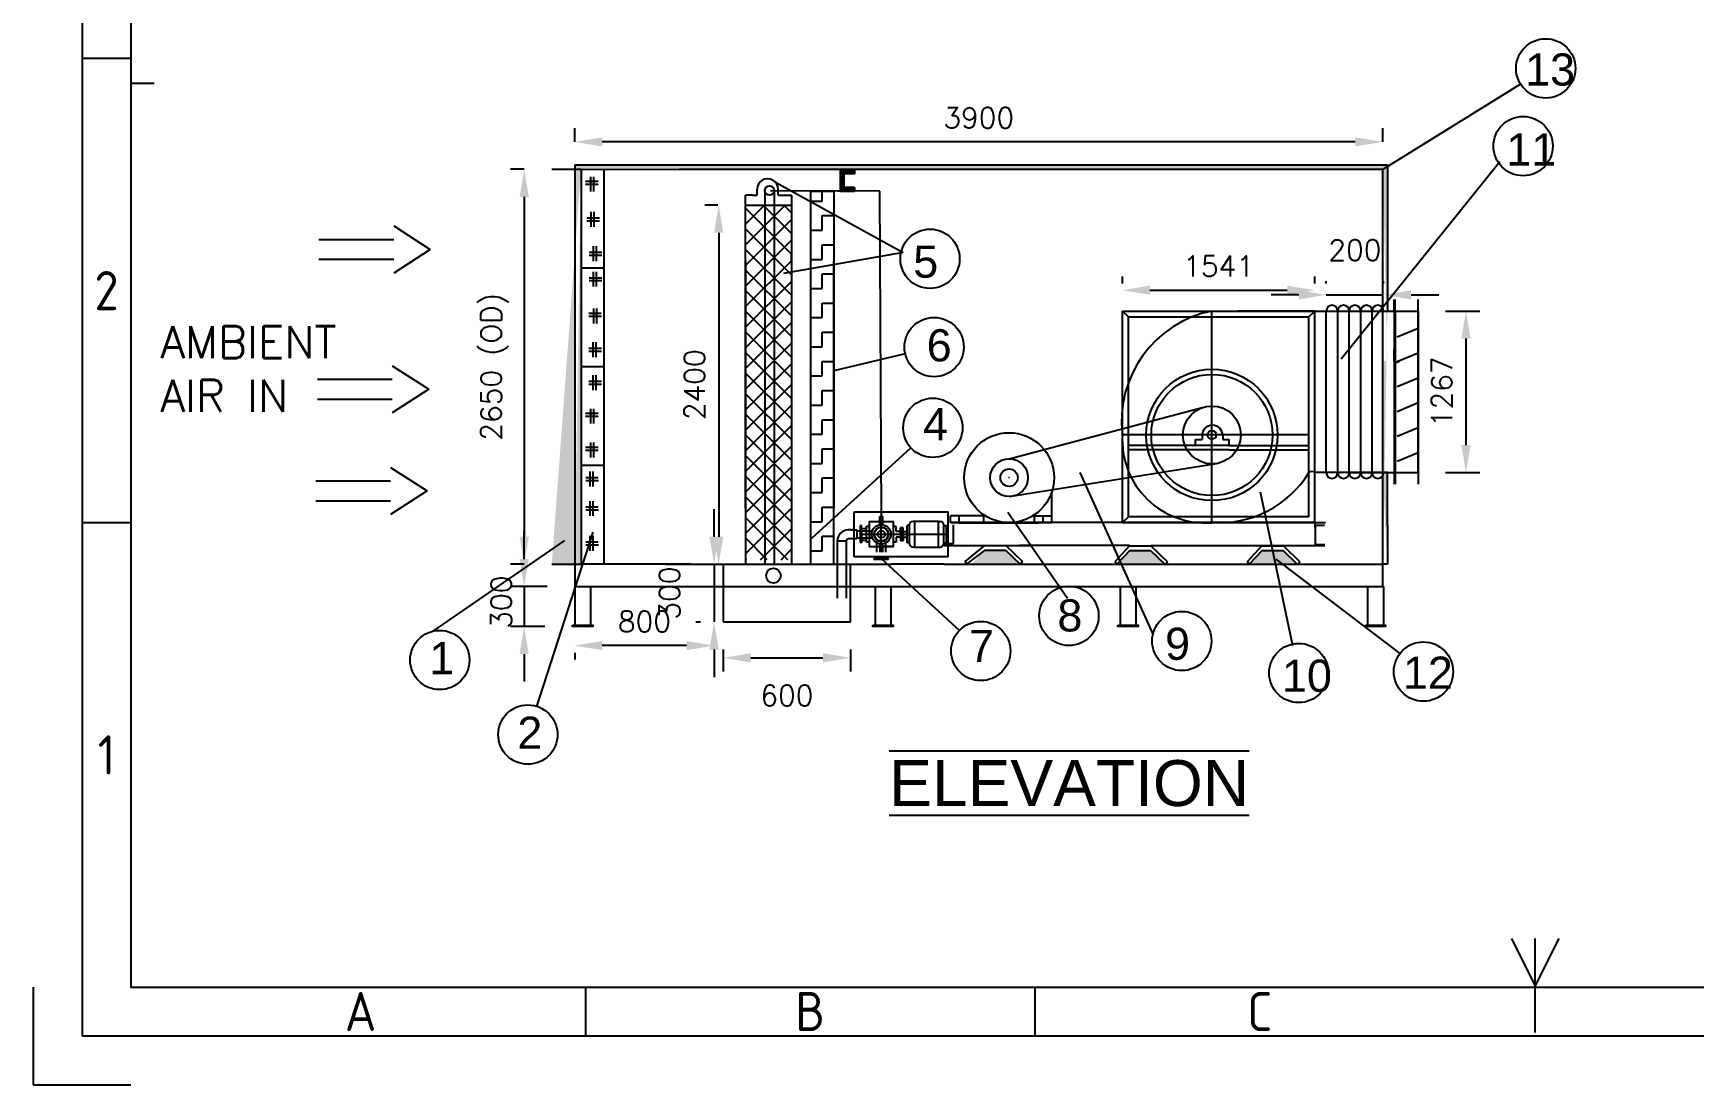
# Model space of a CAD drawing. Extents: x 10395 to 16718, y -400 to 4071.
# Drawn here: x 10395 to 14013, y -400 to 1890 of the extents above; entities that cross this region are included whole.
import ezdxf
from ezdxf.enums import TextEntityAlignment as Align

# ---------------------------------------------------------------- set-up
doc = ezdxf.new("R2010")
doc.units = 0
doc.header["$LTSCALE"] = 5
doc.header["$PDMODE"] = 3
doc.layers.get('0').update_dxf_attribs({"linetype": 'CONTINUOUS'})
doc.layers.get('DEFPOINTS').update_dxf_attribs({"linetype": 'CONTINUOUS'})
doc.styles.add('ISOCP', font='isocp.shx')
doc.styles.get("Standard").update_dxf_attribs({"font": 'romans.shx', "height": 45})
doc.dimstyles.get("Standard").update_dxf_attribs({"dimscale": 30, "dimtxt": 2, "dimasz": 1, "dimexe": 0.5, "dimexo": 0.5, "dimgap": 0.2, "dimtad": 1, "dimdec": 0, "dimdsep": 46, "dimtxsty": 'Standard', "dimcen": 2.5, "dimadec": 0, "dimazin": 0, "dimtfac": 1, "dimtdec": 0, "dimtmove": 2, "dimatfit": 3, "dimfxl": 1, "dimtolj": 1, "dimtzin": 0, "dimarcsym": 0})
pattern_1 = [(0, (-18330.8143, 0), (1.5875, 3.175), [0, -3.175])]

# ---------------------------------------------------------------- blocks, each defined once
blk = doc.blocks.new('*D27')
at = {"color": 0, "lineweight": -2, "transparency": 16777216}
for p, q in [((11886.7, 1515.7), (11858.2, 1515.7)), ((11888.2, 1455.7), (11888.2, 793.6)), ((11847.1, 733.6), (11858.2, 733.6))]:
    blk.add_line(p, q, dxfattribs=at)
at = {"color": 0, "transparency": 16777216}
for points in [[(11878.2, 1455.7), (11898.2, 1455.7), (11888.2, 1515.7)], [(11878.2, 793.6), (11898.2, 793.6), (11888.2, 733.6)]]:
    blk.add_solid(points, dxfattribs=at)
at = {"layer": 'DEFPOINTS', "color": 0, "transparency": 16777216}
for p in [(11946.7, 1515.7), (11888.2, 733.6), (11907.1, 733.6)]:
    blk.add_point(p, dxfattribs=at)
at = {"color": 0, "transparency": 16777216, "insert": (11835.7, 1124.6), "char_height": 45, "attachment_point": 5, "rotation": 90}
blk.add_mtext('\\A1;2400', dxfattribs=at)
blk = doc.blocks.new('*D28')
at = {"color": 0, "lineweight": -2, "transparency": 16777216}
for p, q in [((13471.8, 1285.2), (13546.2, 1285.2)), ((13516.2, 1225.2), (13516.2, 993.2)), ((13471.8, 933.2), (13546.2, 933.2))]:
    blk.add_line(p, q, dxfattribs=at)
at = {"color": 0, "transparency": 16777216}
for points in [[(13506.2, 1225.2), (13526.2, 1225.2), (13516.2, 1285.2)], [(13506.2, 993.2), (13526.2, 993.2), (13516.2, 933.2)]]:
    blk.add_solid(points, dxfattribs=at)
at = {"layer": 'DEFPOINTS', "color": 0, "transparency": 16777216}
for p in [(13411.8, 1285.2), (13411.8, 933.2), (13516.2, 933.2)]:
    blk.add_point(p, dxfattribs=at)
at = {"color": 0, "transparency": 16777216, "insert": (13463.7, 1109.2), "char_height": 45, "attachment_point": 5, "rotation": 90}
blk.add_mtext('\\A1;1267', dxfattribs=at)
blk = doc.blocks.new('*D29')
at = {"color": 0, "lineweight": -2, "transparency": 16777216}
for p, q in [((11464.6, 1593.9), (11434.6, 1593.9)), ((11464.6, 1533.9), (11464.6, 793.6)), ((11464.6, 733.6), (11434.6, 733.6))]:
    blk.add_line(p, q, dxfattribs=at)
at = {"color": 0, "transparency": 16777216}
for points in [[(11454.6, 1533.9), (11474.6, 1533.9), (11464.6, 1593.9)], [(11454.6, 793.6), (11474.6, 793.6), (11464.6, 733.6)]]:
    blk.add_solid(points, dxfattribs=at)
at = {"layer": 'DEFPOINTS', "color": 0, "transparency": 16777216}
for p in [(11524.6, 1593.9), (11464.6, 733.6), (11524.6, 733.6)]:
    blk.add_point(p, dxfattribs=at)
at = {"color": 0, "transparency": 16777216, "insert": (11400.3, 1163.7), "char_height": 45, "attachment_point": 5, "rotation": 90}
blk.add_mtext('\\A1;2650 (OD)', dxfattribs=at)
blk = doc.blocks.new('*D30')
at = {"color": 0, "lineweight": -2, "transparency": 16777216}
for p, q in [((11574.6, 1653.9), (11574.6, 1683.6)), ((13334.9, 1653.6), (13334.9, 1683.6)), ((13274.9, 1653.6), (11634.6, 1653.6))]:
    blk.add_line(p, q, dxfattribs=at)
at = {"color": 0, "transparency": 16777216}
for points in [[(11634.6, 1663.6), (11634.6, 1643.6), (11574.6, 1653.6)], [(13274.9, 1663.6), (13274.9, 1643.6), (13334.9, 1653.6)]]:
    blk.add_solid(points, dxfattribs=at)
at = {"layer": 'DEFPOINTS', "color": 0, "transparency": 16777216}
for p in [(11574.6, 1653.6), (11574.6, 1593.9), (13334.9, 1593.6)]:
    blk.add_point(p, dxfattribs=at)
at = {"color": 0, "transparency": 16777216, "insert": (12454.8, 1706.1), "char_height": 45, "attachment_point": 5}
blk.add_mtext('\\A1;3900', dxfattribs=at)
blk = doc.blocks.new('*D31')
at = {"color": 0, "lineweight": -2, "transparency": 16777216}
for p, q in [((11898.2, 547.8), (11898.2, 499.8)), ((12175.4, 547.8), (12175.4, 499.8)), ((11958.2, 529.8), (12115.4, 529.8))]:
    blk.add_line(p, q, dxfattribs=at)
at = {"color": 0, "transparency": 16777216}
for points in [[(11958.2, 539.8), (11958.2, 519.8), (11898.2, 529.8)], [(12115.4, 539.8), (12115.4, 519.8), (12175.4, 529.8)]]:
    blk.add_solid(points, dxfattribs=at)
at = {"layer": 'DEFPOINTS', "color": 0, "transparency": 16777216}
for p in [(11898.2, 607.8), (12175.4, 607.8), (12175.4, 529.8)]:
    blk.add_point(p, dxfattribs=at)
at = {"color": 0, "transparency": 16777216, "insert": (12036.8, 447.6), "char_height": 45, "attachment_point": 5}
blk.add_mtext('\\A1;600', dxfattribs=at)
blk = doc.blocks.new('*D32')
at = {"color": 0, "lineweight": -2, "transparency": 16777216}
for p, q in [((11464.4, 745), (11464.4, 805)), ((11514.6, 685), (11434.4, 685)), ((11464.4, 685), (11464.4, 598)), ((11509.6, 598), (11434.4, 598)), ((11464.4, 538), (11464.4, 478))]:
    blk.add_line(p, q, dxfattribs=at)
at = {"color": 0, "transparency": 16777216}
for points in [[(11454.4, 745), (11474.4, 745), (11464.4, 685)], [(11454.4, 538), (11474.4, 538), (11464.4, 598)]]:
    blk.add_solid(points, dxfattribs=at)
at = {"layer": 'DEFPOINTS', "color": 0, "transparency": 16777216}
for p in [(11574.6, 685), (11464.4, 598), (11569.6, 598)]:
    blk.add_point(p, dxfattribs=at)
at = {"color": 0, "transparency": 16777216, "insert": (11414.6, 651), "char_height": 45, "attachment_point": 5, "rotation": 90}
blk.add_mtext('\\A1;300', dxfattribs=at)
blk = doc.blocks.new('*D34')
at = {"color": 0, "lineweight": -2, "transparency": 16777216}
for p, q in [((13211.8, 1345.2), (13211.8, 1350.5)), ((13336.8, 1345.2), (13336.8, 1350.5)), ((13151.8, 1320.5), (13091.8, 1320.5)), ((13211.8, 1320.5), (13336.8, 1320.5)), ((13396.8, 1320.5), (13456.8, 1320.5))]:
    blk.add_line(p, q, dxfattribs=at)
at = {"color": 0, "transparency": 16777216}
for points in [[(13151.8, 1330.5), (13151.8, 1310.5), (13211.8, 1320.5)], [(13396.8, 1330.5), (13396.8, 1310.5), (13336.8, 1320.5)]]:
    blk.add_solid(points, dxfattribs=at)
at = {"layer": 'DEFPOINTS', "color": 0, "transparency": 16777216}
for p in [(13336.8, 1320.5), (13211.8, 1285.2), (13336.8, 1285.2)]:
    blk.add_point(p, dxfattribs=at)
at = {"color": 0, "transparency": 16777216, "insert": (13274.3, 1418), "char_height": 45, "attachment_point": 5}
blk.add_mtext('\\A1;200', dxfattribs=at)
blk = doc.blocks.new('*D35')
at = {"color": 0, "lineweight": -2, "transparency": 16777216}
for p, q in [((12767.8, 1345.2), (12767.8, 1360.5)), ((13186.8, 1345.2), (13186.8, 1360.5)), ((12827.8, 1330.5), (13126.8, 1330.5))]:
    blk.add_line(p, q, dxfattribs=at)
at = {"color": 0, "transparency": 16777216}
for points in [[(12827.8, 1340.5), (12827.8, 1320.5), (12767.8, 1330.5)], [(13126.8, 1340.5), (13126.8, 1320.5), (13186.8, 1330.5)]]:
    blk.add_solid(points, dxfattribs=at)
at = {"layer": 'DEFPOINTS', "color": 0, "transparency": 16777216}
for p in [(13186.8, 1330.5), (12767.8, 1285.2), (13186.8, 1285.2)]:
    blk.add_point(p, dxfattribs=at)
at = {"color": 0, "transparency": 16777216, "insert": (12977.3, 1383), "char_height": 45, "attachment_point": 5}
blk.add_mtext('\\A1;1541', dxfattribs=at)
blk = doc.blocks.new('*D36')
at = {"color": 0, "lineweight": -2, "transparency": 16777216}
for p, q in [((11878.3, 793.6), (11878.3, 853.6)), ((11838.2, 733.6), (11848.3, 733.6)), ((11878.3, 733.6), (11878.3, 607.8)), ((11838.2, 607.8), (11848.3, 607.8)), ((11878.3, 547.8), (11878.3, 487.8))]:
    blk.add_line(p, q, dxfattribs=at)
at = {"color": 0, "transparency": 16777216}
for points in [[(11868.3, 793.6), (11888.3, 793.6), (11878.3, 733.6)], [(11868.3, 547.8), (11888.3, 547.8), (11878.3, 607.8)]]:
    blk.add_solid(points, dxfattribs=at)
at = {"layer": 'DEFPOINTS', "color": 0, "transparency": 16777216}
for p in [(11898.2, 733.6), (11878.3, 607.8), (11898.2, 607.8)]:
    blk.add_point(p, dxfattribs=at)
at = {"color": 0, "transparency": 16777216, "insert": (11780.8, 670.7), "char_height": 45, "attachment_point": 5, "rotation": 90}
blk.add_mtext('\\A1;300', dxfattribs=at)
blk = doc.blocks.new('*D37')
at = {"color": 0, "lineweight": -2, "transparency": 16777216}
for p, q in [((11818.3, 556.4), (11634.6, 556.4)), ((11878.3, 547.8), (11878.3, 526.4)), ((11574.6, 540.9), (11574.6, 526.4))]:
    blk.add_line(p, q, dxfattribs=at)
at = {"color": 0, "transparency": 16777216}
for points in [[(11634.6, 566.4), (11634.6, 546.4), (11574.6, 556.4)], [(11818.3, 566.4), (11818.3, 546.4), (11878.3, 556.4)]]:
    blk.add_solid(points, dxfattribs=at)
at = {"layer": 'DEFPOINTS', "color": 0, "transparency": 16777216}
for p in [(11574.6, 600.9), (11878.3, 607.8), (11574.6, 556.4)]:
    blk.add_point(p, dxfattribs=at)
at = {"color": 0, "transparency": 16777216, "insert": (11726.5, 608.9), "char_height": 45, "attachment_point": 5}
blk.add_mtext('\\A1;800', dxfattribs=at)

msp = doc.modelspace()

# ---------------------------------------------------------------- hatches: boundary and pattern name
h = msp.add_hatch()
h.set_pattern_fill('DOTS', color=0, scale=2, style=0)
h.set_pattern_definition(pattern_1)
edge = h.paths.add_edge_path()
edge.add_line((11574.6, 1593.9), (11574.6, 733.9))
edge.add_line((11588.3, 1593.9), (11588.3, 733.9))
edge.add_line((11574.6, 1593.9), (11588.3, 1593.9))
edge.add_line((11524.6, 733.6), (11588.3, 733.9))
h = msp.add_hatch()
h.set_pattern_fill('DOTS', color=0, scale=2, style=0)
h.set_pattern_definition(pattern_1)
edge = h.paths.add_edge_path()
edge.add_line((13344.9, 1603.9), (13344.9, 1285.2))
edge.add_line((13334.9, 685), (13334.9, 1593.6))
edge.add_line((13334.9, 1176.2), (13344.9, 1176.2))
edge.add_line((13334.9, 1593.6), (12314.5, 1593.6))
edge.add_line((11574.6, 1603.9), (13344.9, 1603.9))
edge.add_line((12114.9, 1593.6), (11801.8, 1593.6))
edge.add_line((12185.3, 1593.6), (12114.9, 1593.6))
edge.add_line((12314.5, 1593.6), (12185.3, 1593.6))
edge.add_line((11588.3, 1593.9), (11801.8, 1593.6))
edge.add_line((11574.6, 1593.9), (11588.3, 1593.9))
edge.add_line((11574.6, 1603.9), (11574.6, 1593.9))
h = msp.add_hatch()
h.set_pattern_fill('ANSI37', color=0, style=0)
h.set_pattern_definition([(45, (-12674.202, -88.257), (-2.24506403, 2.24506403), []), (135, (-12674.202, -88.257), (-2.24506403, -2.24506403), [])])
h.paths.add_polyline_path([(12152.9, 1546.6), (12184.4, 1546.6), (12184.4, 1554.3), (12161.5, 1554.3), (12161.5, 1584.1), (12184.4, 1584.1), (12184.4, 1592.8), (12152.9, 1592.8)])
h = msp.add_hatch()
h.set_pattern_fill('DOTS', color=0, scale=2, style=0)
h.set_pattern_definition(pattern_1)
edge = h.paths.add_edge_path()
edge.add_line((13344.9, 819), (13344.9, 733.6))
edge.add_line((13334.9, 733.6), (13334.9, 808.6))
edge.add_line((13334.9, 685), (13334.9, 1593.6))
edge.add_line((13344.9, 819), (13344.9, 933.2))
edge.add_line((13344.9, 933.2), (13334.9, 933.2))
edge.add_line((13344.9, 733.6), (13334.9, 733.6))
h = msp.add_hatch()
h.set_pattern_fill('ZIGZAG', color=0, scale=10, style=0)
h.set_pattern_definition([(0, (-18366.716, 32.478), (31.75, 31.75), [31.75, -31.75]), (90, (-18334.966, 32.478), (-31.75, 31.75), [31.75, -31.75])])
h.paths.add_polyline_path([(12139, 1546.6), (12089, 1546.6), (12089, 733.6), (12139, 733.6)])
h = msp.add_hatch()
h.set_pattern_fill('ANSI37', color=0, scale=10, style=0)
h.set_pattern_definition([(45, (-18366.716, 32.478), (-22.45064, 22.45064), []), (135, (-18366.716, 32.478), (-22.45064, -22.45064), [])])
h.paths.add_polyline_path([(12046.7, 1515.7), (11946.7, 1515.7), (11946.7, 743.5), (12046.7, 743.5)])
h = msp.add_hatch(color=0)
h.paths.add_polyline_path([(13117.6, 763.7), (13072.3, 763.7), (13044, 733.6), (13148.6, 733.6)])
h.paths.add_polyline_path([(12829.2, 763.7), (12783.9, 763.7), (12755.6, 733.6), (12860.2, 733.6)])
h.paths.add_polyline_path([(12513.2, 764.3), (12467.9, 764.3), (12439.6, 734.2), (12439.5, 733.6), (12544.8, 733.6)])

# ---------------------------------------------------------------- linework, layer by layer
at = {"color": 0}
for p, q in [((10607.8, 1835.3), (10501.4, 1835.3)), ((10609.9, 1781.9), (10658.4, 1781.9)), ((11524.6, 1593.9), (11574.6, 1593.9)), ((11574.6, 1603.9), (13344.9, 1603.9)), ((11574.6, 1603.9), (11574.6, 1593.9)), ((11574.6, 1593.9), (11588.3, 1593.9)), ((11574.6, 1593.9), (11574.6, 733.9)), ((11588.3, 1593.9), (11588.3, 733.9)), ((11588.3, 1593.9), (11801.8, 1593.6)), ((11638.3, 1593.9), (11638.3, 1393.9)), ((12114.9, 1593.6), (11801.8, 1593.6)), ((12185.3, 1593.6), (12114.9, 1593.6)), ((12152.9, 1592.8), (12152.9, 1546.6)), ((12184.6, 1592.5), (12153.1, 1592.5)), ((12184.6, 1583.8), (12184.6, 1592.5)), ((12314.5, 1593.6), (12185.3, 1593.6)), ((13334.9, 1593.6), (12314.5, 1593.6)), ((13244.2, 1180.7), (13589.9, 1610.9)), ((13334.9, 685), (13334.9, 1593.6)), ((13344.9, 1603.9), (13344.9, 1285.2)), ((11598.4, 1567.8), (11625.9, 1567.8)), ((11598.4, 1561.4), (11626, 1561.4)), ((11608.8, 1577.8), (11608.8, 1545.4)), ((11615.2, 1577.8), (11615.2, 1545.4)), ((12011.7, 1565.8), (12290.2, 1413)), ((12161.5, 1546.6), (12161.5, 1584.1)), ((12184.6, 1583.8), (12161.7, 1583.8)), ((11961.8, 1537.8), (11946.7, 1537.8)), ((11946.7, 1515.7), (11946.7, 1537.8)), ((11988.9, 1547.6), (11988.9, 733.6)), ((12239.2, 1546.6), (12001.2, 1546.7)), ((12008.9, 1547.6), (12008.9, 733.6)), ((12046.7, 1537.8), (12046.7, 1515.7)), ((12182.6, 1546.6), (12147.9, 1546.6)), ((12152.9, 1546.6), (12184.4, 1546.6)), ((12184.4, 1554.3), (12161.5, 1554.3)), ((12184.4, 1554.3), (12184.4, 1546.6)), ((12242.8, 838.7), (12239.2, 1546.6)), ((11600.8, 1488), (11628.3, 1488)), ((11610, 1501), (11610, 1468.6)), ((11616.4, 1501), (11616.4, 1468.6)), ((11946.7, 1393.9), (11946.7, 1508.6)), ((11180.3, 1470.6), (11259.9, 1419.4)), ((11600.8, 1481.6), (11628.4, 1481.6)), ((11017.4, 1441.2), (11180.3, 1441.2)), ((11259.9, 1419.4), (11180.3, 1367.7)), ((11606, 1413.3), (11633.4, 1413.3)), ((11615.1, 1426.3), (11615.1, 1394)), ((11621.5, 1426.3), (11621.5, 1394)), ((12030.4, 1367.5), (12287, 1412.6)), ((12046.7, 1393.9), (12046.7, 1411.8)), ((11180.3, 1397.1), (11017.4, 1397.1)), ((11638.3, 1378.7), (11588.3, 1378.7)), ((11606, 1406.9), (11633.5, 1406.9)), ((11638.3, 1393.9), (11638.3, 733.9)), ((11946.7, 1393.9), (11946.7, 733.6)), ((12089, 733.6), (12089, 1393.9)), ((12139, 1393.9), (12138.4, 733.6)), ((12139, 855.1), (12139, 1393.9)), ((11606, 1357.8), (11633.4, 1357.8)), ((11606, 1351.4), (11633.5, 1351.4)), ((11615.1, 1370.9), (11615.1, 1338.5)), ((11621.5, 1370.9), (11621.5, 1338.5)), ((13359.8, 1285.2), (13359.8, 1310.2)), ((13361.8, 1285.2), (13361.8, 1310.2)), ((13411.8, 1285.2), (13411.8, 1310.2)), ((13411.8, 1285.2), (13411.8, 1310.2)), ((11605.1, 1280.5), (11632.5, 1280.5)), ((11605.1, 1274.1), (11632.6, 1274.1)), ((11615.5, 1290.5), (11615.5, 1258.1)), ((11621.9, 1290.5), (11621.9, 1258.1)), ((12767.8, 824.2), (12767.8, 1285.2)), ((12767.8, 1285.2), (13186.8, 1285.2)), ((12767.8, 1285.2), (12780.8, 1272.2)), ((12780.8, 837.2), (12780.8, 1272.2)), ((12780.8, 1272.2), (13173.8, 1272.2)), ((12962.8, 824.2), (12962.8, 1285.2)), ((13186.8, 1285.2), (13019.4, 1285.2)), ((13173.8, 1272.2), (13186.8, 1285.2)), ((13173.8, 837.2), (13173.8, 1272.2)), ((13186.8, 824.2), (13186.8, 1285.2)), ((13186.8, 933.2), (13186.8, 1285.2)), ((13186.8, 1285.2), (13261.8, 1285.2)), ((13211.8, 933.2), (13211.8, 1285.2)), ((13236.8, 933.2), (13236.8, 1285.2)), ((13261.8, 933.2), (13261.8, 1285.2)), ((13261.8, 1285.2), (13361.8, 1285.2)), ((13286.8, 933.2), (13286.8, 1285.2)), ((13311.8, 933.2), (13311.8, 1285.2)), ((13344.9, 1285.2), (13411.8, 1285.2)), ((13359.8, 1285.2), (13359.8, 933.2)), ((13361.8, 1285.2), (13411.8, 1285.2)), ((13361.8, 1285.2), (13361.8, 933.2)), ((13411.8, 933.2), (13411.8, 1285.2)), ((13411.8, 1285.2), (13411.8, 933.2)), ((13366.3, 1229.1), (13411.8, 1248.1)), ((11605.2, 1204.1), (11632.7, 1204.1)), ((11605.2, 1197.7), (11632.8, 1197.7)), ((11614.4, 1217.2), (11614.4, 1184.8)), ((11620.8, 1217.2), (11620.8, 1184.8)), ((13359.8, 1176.2), (13359.8, 1201.2)), ((13359.8, 1176.2), (13359.8, 1201.2)), ((13361.8, 1176.2), (13361.8, 1201.2)), ((13361.8, 1176.2), (13361.8, 1201.2)), ((13366.3, 1175), (13411.8, 1193.9)), ((11177.1, 1166.1), (11256.6, 1114.9)), ((11638.3, 1163.7), (11588.3, 1163.7)), ((13361.8, 1172.4), (13370.8, 1176.2)), ((11014.1, 1136.7), (11177.1, 1136.7)), ((11605.2, 1132.3), (11632.7, 1132.3)), ((11605.2, 1125.9), (11632.7, 1125.9)), ((11614.4, 1145.3), (11614.4, 1113)), ((11620.8, 1145.3), (11620.8, 1113)), ((13366.2, 1120.8), (13411.8, 1139.8)), ((11177.1, 1092.6), (11014.1, 1092.6)), ((11256.6, 1114.9), (11177.1, 1063.2)), ((12767.8, 824.2), (12767.8, 1111.5)), ((12962.8, 824.2), (12962.8, 1111.5)), ((13366.2, 1066.6), (13411.8, 1085.6)), ((11598.4, 1062.4), (11625.9, 1062.4)), ((11598.4, 1056), (11626, 1056)), ((11608.8, 1072.4), (11608.8, 1040)), ((11615.2, 1072.4), (11615.2, 1040)), ((12520.9, 963.4), (12944.6, 1075.6)), ((13173.8, 1015.2), (12767.8, 1015.2)), ((13366.2, 1012.5), (13411.8, 1031.4)), ((11598.4, 988.7), (11625.9, 988.7)), ((11598.4, 982.3), (11626, 982.3)), ((11608.8, 998.7), (11608.8, 966.3)), ((11615.2, 998.7), (11615.2, 966.3)), ((12090.9, 790.5), (12307, 987.3)), ((13000.2, 992.5), (12780.8, 992.5)), ((13000.2, 982.5), (12780.8, 982.5)), ((13000.2, 992.5), (13173.8, 992.5)), ((13000.2, 982.5), (13173.8, 982.5)), ((13366.2, 958.3), (13411.8, 977.3)), ((11173.6, 944.6), (11253.2, 893.4)), ((11638.3, 948.7), (11588.3, 948.7)), ((12520.9, 881.1), (12972.7, 952.9)), ((11010.7, 915.2), (11173.6, 915.2)), ((11598.6, 922.3), (11626, 922.3)), ((11598.6, 915.9), (11626.1, 915.9)), ((11607.7, 935.3), (11607.7, 903)), ((11614.1, 935.3), (11614.1, 903)), ((13336.8, 933.2), (13186.8, 933.2)), ((13261.8, 933.2), (13361.8, 933.2)), ((13344.9, 933.2), (13334.9, 933.2)), ((13344.9, 933.2), (13411.8, 933.2)), ((13344.9, 933.2), (13411.8, 933.2)), ((13344.9, 819), (13344.9, 933.2)), ((13359.8, 933.2), (13359.8, 908.2)), ((13361.8, 933.2), (13411.8, 933.2)), ((13361.8, 933.2), (13361.8, 908.2)), ((13411.8, 933.2), (13411.8, 907.9)), ((11173.6, 871.1), (11010.7, 871.1)), ((11253.2, 893.4), (11173.6, 841.7)), ((11607.7, 871.3), (11607.7, 839)), ((11614.1, 871.3), (11614.1, 839)), ((12613.9, 824.2), (12613.9, 891.3)), ((13067.9, 891.4), (13138.2, 556.9)), ((11598.6, 858.3), (11626, 858.3)), ((11598.6, 851.9), (11626.1, 851.9)), ((12239.5, 819.7), (12239.5, 837.9)), ((12239.5, 819.7), (12239.5, 837.9)), ((12239.5, 825.9), (12239.5, 837.9)), ((12239.5, 837.9), (12245.5, 837.9)), ((12242.5, 759.9), (12242.5, 837.9)), ((12245.5, 819.7), (12245.5, 837.9)), ((12468.8, 839.2), (12393, 839.2)), ((12393, 824.2), (12393, 839.2)), ((12412, 824.2), (12412, 839.2)), ((12465.9, 824.2), (12465.9, 839.2)), ((12573, 839.2), (12613.9, 839.2)), ((12575.9, 824.2), (12575.9, 839.2)), ((12594.9, 824.2), (12594.9, 839.2)), ((12767.8, 824.2), (12780.8, 837.2)), ((13173.8, 837.2), (12780.8, 837.2)), ((10607.8, 824), (10501.4, 824)), ((11492.3, 424), (11614.5, 803.8)), ((12183.4, 808.6), (12171, 808.6)), ((12175.4, 808.6), (12189.3, 808.6)), ((12189.3, 808.6), (12189.3, 788.9)), ((12189.3, 806.4), (12222.9, 806.4)), ((12197, 798.9), (12197, 817.9)), ((12199, 817.9), (12197, 817.9)), ((12197, 781.4), (12197, 816.4)), ((12197, 798.9), (12197, 779.9)), ((12198, 798.9), (12198, 817.9)), ((12198, 781.4), (12198, 816.4)), ((12198, 798.9), (12198, 779.9)), ((12199, 798.9), (12199, 817.9)), ((12199, 781.4), (12199, 816.4)), ((12199, 811.4), (12210, 811.4)), ((12199, 798.9), (12199, 786.4)), ((12199, 798.9), (12199, 779.9)), ((12210, 781.4), (12210, 816.4)), ((12210, 816.4), (12216, 816.4)), ((12216, 825.9), (12216, 798.9)), ((12216, 798.9), (12216, 781.4)), ((12221.5, 798.9), (12269, 798.9)), ((12275, 815.9), (12269, 815.9)), ((12269, 781.9), (12269, 815.9)), ((12275, 804.9), (12275, 815.9)), ((12278, 804.9), (12275, 804.9)), ((12284, 804.9), (12278, 804.9)), ((12284, 798.9), (12284, 812.9)), ((12290, 812.9), (12284, 812.9)), ((12284, 798.9), (12284, 784.9)), ((12287, 798.9), (12287, 812.9)), ((12287, 798.9), (12287, 792.9)), ((12287, 798.9), (12287, 784.9)), ((12290, 798.9), (12290, 812.9)), ((12290, 798.9), (12290, 804.9)), ((12290, 804.9), (12299, 804.9)), ((12290, 798.9), (12290, 792.9)), ((12290, 798.9), (12290, 784.9)), ((12303, 817.9), (12299, 817.9)), ((12299, 779.9), (12299, 817.9)), ((12303, 817.9), (12303, 779.9)), ((12315, 826.9), (12312, 826.9)), ((12367, 826.9), (12370, 826.9)), ((12379, 779.9), (12379, 817.9)), ((12379, 817.9), (12384, 817.9)), ((12384, 817.9), (12384, 779.9)), ((12393, 824.2), (12603.9, 824.2)), ((12520.9, 824.2), (12393, 824.2)), ((12399.5, 779), (12399.5, 819.2)), ((12411.6, 824.1), (12583.2, 823.4)), ((12543.7, 824), (12510.2, 824)), ((12520.9, 824.2), (12613.9, 824.2)), ((12783, 824.2), (12543.2, 824.2)), ((12767.8, 824.2), (13186.8, 824.2)), ((13148.8, 824.2), (12767.8, 824.2)), ((12906.9, 824.2), (13210.4, 824.2)), ((13186.8, 824.2), (13019.4, 824.2)), ((13186.8, 824.2), (13186.8, 814)), ((13188.6, 823.7), (13188.6, 824.2)), ((13188.6, 824.2), (13188.6, 824.2)), ((13188.6, 823.7), (13188.6, 824.2)), ((13188.6, 824.2), (13202, 824.2)), ((13188.6, 823.7), (13188.6, 823.7)), ((13188.6, 776), (13188.6, 819)), ((13188.6, 819), (13208.3, 819)), ((13334.9, 733.6), (13334.9, 808.6)), ((13344.9, 819), (13344.9, 733.6)), ((11552.3, 785.3), (11265.3, 587.7)), ((11598.6, 782.4), (11626, 782.4)), ((11598.6, 776), (11626.1, 776)), ((11607.7, 795.5), (11607.7, 763.1)), ((11614.1, 795.5), (11614.1, 763.1)), ((12146.3, 783.9), (12146.3, 659.9)), ((12166, 783.9), (12146.3, 783.9)), ((12166, 783.9), (12166, 659.9)), ((12189.3, 788.9), (12171, 788.9)), ((12189.3, 791.4), (12222.9, 791.4)), ((12197.3, 788.9), (12197, 788.9)), ((12199, 779.9), (12197, 779.9)), ((12199, 786.4), (12210, 786.4)), ((12216, 781.4), (12210, 781.4)), ((12232.5, 759.9), (12232.5, 780.4)), ((12239.5, 771.9), (12239.5, 778.1)), ((12239.5, 771.9), (12239.5, 778.1)), ((12239.5, 771.9), (12239.5, 759.9)), ((12245.5, 771.9), (12245.5, 778.1)), ((12269, 771.9), (12245.5, 771.9)), ((12245.5, 759.9), (12245.5, 771.9)), ((12252.5, 759.9), (12252.5, 780.4)), ((12275, 781.9), (12269, 781.9)), ((12278, 792.9), (12275, 792.9)), ((12275, 792.9), (12275, 781.9)), ((12284, 792.9), (12278, 792.9)), ((12290, 784.9), (12284, 784.9)), ((12290, 792.9), (12299, 792.9)), ((12303, 779.9), (12299, 779.9)), ((12315, 770.9), (12312, 770.9)), ((12367, 770.9), (12370, 770.9)), ((12379, 779.9), (12384, 779.9)), ((12379.5, 779), (12399.5, 779)), ((12571.3, 774), (12379.5, 774)), ((12467, 774.7), (12424.1, 739.3)), ((12467.9, 764.3), (12428.7, 734.2)), ((12467, 774.7), (12514, 774.7)), ((12467.9, 764.3), (12513.2, 764.3)), ((12513.2, 764.3), (12544.8, 733.6)), ((12514, 774.7), (12550.1, 739.3)), ((12783, 774.2), (12543.2, 774.2)), ((12783, 774), (12750.9, 738.7)), ((12783.9, 763.7), (12755.6, 733.6)), ((12783, 774), (12830, 774)), ((12783.9, 763.7), (12829.2, 763.7)), ((12829.2, 763.7), (12860.8, 733)), ((12830, 774.2), (13208.6, 774.2)), ((12830, 774), (12866.1, 738.7)), ((13071.4, 774), (13039.3, 738.7)), ((13072.3, 763.7), (13044, 733.6)), ((13071.4, 774), (13118.4, 774)), ((13072.3, 763.7), (13117.6, 763.7)), ((13117.6, 763.7), (13149.2, 733)), ((13118.4, 774), (13154.5, 738.7)), ((13208.6, 776), (13188.6, 776)), ((11524.6, 733.6), (11588.3, 733.9)), ((11574.6, 733.9), (11574.6, 685)), ((11826.5, 733.6), (11588.3, 733.9)), ((11773.6, 733.6), (12264.9, 733.6)), ((11898.2, 733.9), (11898.2, 607.8)), ((12175.4, 607.8), (12175.4, 733.6)), ((12242.5, 746.4), (12226.5, 746.4)), ((12226.5, 746.4), (12226.5, 744.4)), ((12226.5, 744.4), (12258.5, 744.4)), ((12242.5, 746.4), (12412.5, 589.3)), ((12258.5, 746.4), (12242.5, 746.4)), ((12258.5, 744.4), (12258.5, 746.4)), ((12379.5, 733.6), (12264.9, 733.6)), ((12379.5, 733.6), (13334.9, 733.6)), ((12428.7, 734.2), (12424.1, 739.3)), ((12544.8, 733.6), (12550.1, 739.3)), ((12755.6, 733.6), (12750.9, 738.7)), ((12860.8, 733), (12866.1, 738.7)), ((13044, 733.6), (13039.3, 738.7)), ((13149.2, 733), (13154.5, 738.7)), ((13344.9, 733.6), (13334.9, 733.6)), ((11574.6, 685), (13337, 685)), ((11898.2, 607.8), (12175.4, 607.8)), ((13667.2, -184.3), (13616, -82)), ((13667.2, -286.6), (13667.2, -82)), ((13718.3, -82), (13667.2, -184.3)), ((10394.9, -187.4), (10394.9, -400.3)), ((11597.9, -187.4), (11597.9, -293.8)), ((12577.3, -187.4), (12577.3, -293.8)), ((10394.9, -400.3), (10607.8, -400.3))]:
    msp.add_line(p, q, dxfattribs=at)
at = {"color": 0, "ltscale": 100}
for p, q in [((13635, 1779.7), (13334.9, 1593.6)), ((12294.6, 1191.6), (12139, 1154.6)), ((12834.9, 581.1), (12675.7, 933.7)), ((12518.2, 847), (12648.4, 659.7)), ((13101.8, 744.9), (13372.2, 538.9))]:
    msp.add_line(p, q, dxfattribs=at)
at = {"color": 0}
for points in [[(16612, -293.8), (16612, 3964.5), (10501.4, 3964.5), (10501.4, -293.8)], [(16505.6, -187.4), (16505.6, 3858), (10607.8, 3858), (10607.8, -187.4)], [(12367, 826.9), (12315, 826.9), (12315, 770.9), (12367, 770.9)], [(11569.6, 600.9), (11613.8, 600.9), (11613.8, 598), (11569.6, 598)], [(12224.2, 600.9), (12268.4, 600.9), (12268.4, 598), (12224.2, 598)], [(12757.7, 600.9), (12801.9, 600.9), (12801.9, 598), (12757.7, 598)], [(13297, 600.9), (13341.2, 600.9), (13341.2, 598), (13297, 598)]]:
    msp.add_lwpolyline(points, close=True, dxfattribs=at)
for points in [[(12089, 855.1), (12089, 1546.6), (12139, 1546.6), (12139, 855.1)], [(11946.7, 855.1), (11946.7, 1515.7), (12046.7, 1515.7), (12046.7, 733.6)], [(12239.5, 825.9), (12216, 825.9), (12216, 771.9), (12239.5, 771.9)], [(12245.5, 771.9), (12269, 771.9), (12269, 825.9), (12245.5, 825.9)], [(11574.6, 685), (11574.6, 600.9), (11609.7, 600.9), (11609.7, 685)], [(12229.2, 685), (12229.2, 600.9), (12264.2, 600.9), (12264.2, 685)], [(12762.7, 685), (12762.7, 600.9), (12797.8, 600.9), (12797.8, 685)], [(13302, 685), (13302, 600.9), (13337, 600.9), (13337, 685)]]:
    msp.add_lwpolyline(points, dxfattribs=at)
for centre, radius in [((13689.9, 1813.8), 64.6), ((13640.6, 1644.5), 64.6), ((11998.9, 1547.6), 10), ((12348.6, 1398.9), 64.6), ((12357.5, 1206.6), 64.6), ((12962.8, 1015.2), 143), ((12962.8, 1015.2), 132), ((12354.8, 1030.8), 64.6), ((12962.8, 1015.2), 63.1), ((12520.9, 922.2), 98), ((12962.8, 1015.2), 9.5), ((12520.9, 922.2), 41.1), ((12520.9, 922.2), 19), ((12520.9, 922.2), 3.637978807091713e-12), ((12242.5, 798.9), 21), ((12242.5, 798.9), 16), ((12242.5, 798.9), 15), ((12242.5, 798.9), 8), ((12007.5, 708.7), 16), ((12651.3, 621.1), 64.6), ((12897.2, 566.4), 64.6), ((11280.6, 525), 64.6), ((12459.1, 544.6), 64.6), ((13151.9, 496.7), 64.6), ((13423.6, 499.7), 64.6), ((11472.5, 362.5), 64.6)]:
    msp.add_circle(centre, radius, dxfattribs=at)
for centre, radius, start, end in [((13010.5, 1045.3), 244.6, 101.2466, 187.0781), ((13224.3, 1285.2), 12.5, 0, 180), ((13249.3, 1285.2), 12.5, 0, 180), ((13274.3, 1285.2), 12.5, 0, 180), ((13299.3, 1285.2), 12.5, 0, 180), ((13324.3, 1285.2), 12.5, 0, 180), ((12948.8, 1005), 181.4, 176.7862, 274.4013), ((12978.1, 1053.2), 229.5, 266.1601, 328.4805), ((13180.3, 926.3), 9.45, 46.5475, 133.4525), ((13224.3, 933.2), 12.5, 180, 0), ((13249.3, 933.2), 12.5, 180, 0), ((13274.3, 933.2), 12.5, 180, 0), ((13299.3, 933.2), 12.5, 180, 0), ((13324.3, 933.2), 12.5, 180, 0), ((12171, 783.9), 24.7, 90, 180), ((12312, 817.9), 9, 90, 180), ((12370, 817.9), 9, 0, 90), ((12171, 783.9), 5, 90, 180), ((12312, 779.9), 9, 180, 270), ((12370, 779.9), 9, 270, 0)]:
    msp.add_arc(centre, radius, start, end, dxfattribs=at)
at = {"layer": 'DEFPOINTS'}
for p, q in [((11961.8, 1537.8), (11971.7, 1537.8)), ((11971.7, 1537.8), (11971.7, 1550.2)), ((12017.7, 1537.8), (12017.7, 1550.2)), ((12017.7, 1537.8), (12046.7, 1537.8)), ((12941.3, 1014.1), (12941.3, 1005.6)), ((12986.2, 1014.1), (12986.2, 1005.6)), ((12927.3, 1005.6), (12941.3, 1005.6)), ((12927.3, 992.5), (12927.3, 1005.6)), ((12986.2, 1005.6), (13000.2, 1005.6)), ((13000.2, 992.5), (13000.2, 1005.6)), ((12183.1, 847.6), (12388.1, 847.6)), ((12183.1, 750.1), (12183.1, 847.6)), ((12388.1, 750.1), (12388.1, 847.6)), ((12388.1, 750.1), (12183.1, 750.1))]:
    msp.add_line(p, q, dxfattribs=at)
at = {"layer": 'DEFPOINTS', "ltscale": 5}
msp.add_line((12199.5, 798.9), (12385.2, 798.9), dxfattribs=at)
at = {"layer": 'DEFPOINTS'}
for centre, radius, start, end in [((11994.7, 1550.2), 23, 359.9536, 180.0464), ((12963.8, 1014.1), 22.4, 0, 180)]:
    msp.add_arc(centre, radius, start, end, dxfattribs=at)

# ---------------------------------------------------------------- texts
at = {"color": 0, "style": 'ISOCP'}
for s, p in [('2', (10554.6, 1329.6)), ('1', (10554.6, 318.3)), ('A', (11108.2, -240.6)), ('B', (12087.6, -240.6)), ('C', (13067, -240.6))]:
    msp.add_text(s, height=85.2, dxfattribs=at).set_placement(p, align=Align.MIDDLE)
at = {"color": 0}
for s, insert, char_height, width, attachment_point in [('{\\fArial|b0|i0|c0|p34;13}', (13645.1, 1846.4), 70, 31.72, 1), ('{\\fArial|b0|i0|c0|p34;11}', (13604.2, 1672), 70, 31.72, 1), ('{\\fArial|b0|i0|c0|p34;5}', (12312.1, 1427.8), 70, 31.72, 1), ('AMBIENT AIR IN', (10671.8, 1252.3), 70, 518.635, 1), ('{\\fArial|b0|i0|c0|p34;6}', (12341.3, 1245.5), 70, 31.72, 1), ('{\\fArial|b0|i0|c0|p34;4}', (12333.4, 1073.8), 70, 31.72, 1), ('{\\fArial|b0|i0|c0|p34;8}', (12626.1, 657.2), 70, 31.72, 1), ('{\\fArial|b0|i0|c0|p34;7}', (12433.8, 590.7), 70, 31.72, 1), ('{\\fArial|b0|i0|c0|p34;9}', (12860.7, 595.4), 70, 31.72, 1), ('{\\fArial|b0|i0|c0|p34;1}', (11257.8, 564.1), 70, 31.72, 1), ('{\\fArial|b0|i0|c0|p34;10}', (13115.4, 525.7), 70, 31.72, 1), ('{\\fArial|b0|i0|c0|p34;12}', (13378.8, 532.4), 70, 31.72, 1), ('{\\fArial|b0|i0|c0|p34;2}', (11449.7, 401.6), 70, 31.72, 1), ('{\\fArial|b0|i0|c0|p34;\\L\\OELEVATION}', (12651.7, 256.2), 100, 1415.12, 5)]:
    msp.add_mtext(s, dxfattribs=dict(at, insert=insert, char_height=char_height, width=width, attachment_point=attachment_point))

# ---------------------------------------------------------------- dimensions: what is measured, and where the dimension line sits
for base, p1, p2, text, picture, middle in [((11574.6, 1653.6), (13334.9, 1593.6), (11574.6, 1593.9), '3900', '*D30', (12454.8, 1706.1)), ((13186.8, 1330.5), (12767.8, 1285.2), (13186.8, 1285.2), '1541', '*D35', (12977.3, 1383)), ((11574.6, 556.4), (11878.3, 607.8), (11574.6, 600.9), '800', '*D37', (11726.5, 608.9))]:
    dim = msp.add_linear_dim(base=base, p1=p1, p2=p2, text=text, dimstyle='Standard', override={"dimtxt": 150, "dimasz": 2, "dimexe": 1, "dimexo": 2, "dimgap": 1, "dimcen": 2}, dxfattribs=at)
    dim.commit()
    dim.dimension.update_dxf_attribs({"geometry": picture, "text_midpoint": middle})
for base, p1, p2, text, picture, middle in [((11464.6, 733.6), (11524.6, 1593.9), (11524.6, 733.6), '2650 (OD)', '*D29', (11400.3, 1163.7)), ((11888.2, 733.6), (11946.7, 1515.7), (11907.1, 733.6), '2400', '*D27', (11835.7, 1124.6)), ((13516.2, 933.2), (13411.8, 1285.2), (13411.8, 933.2), '1267', '*D28', (13463.7, 1109.2)), ((11878.3, 607.8), (11898.2, 733.6), (11898.2, 607.8), '300', '*D36', (11780.8, 670.7))]:
    dim = msp.add_linear_dim(base=base, p1=p1, p2=p2, angle=90, text=text, dimstyle='Standard', override={"dimtxt": 150, "dimasz": 2, "dimexe": 1, "dimexo": 2, "dimgap": 1, "dimcen": 2}, dxfattribs=at)
    dim.commit()
    dim.dimension.update_dxf_attribs({"geometry": picture, "text_midpoint": middle})
for base, p1, p2, text, picture, middle in [((13336.8, 1320.5), (13211.8, 1285.2), (13336.8, 1285.2), '200', '*D34', (13274.3, 1418)), ((12175.4, 529.8), (11898.2, 607.8), (12175.4, 607.8), '600', '*D31', (12036.8, 447.6))]:
    dim = msp.add_linear_dim(base=base, p1=p1, p2=p2, text=text, dimstyle='Standard', override={"dimtxt": 150, "dimasz": 2, "dimexe": 1, "dimexo": 2, "dimgap": 1, "dimcen": 2}, dxfattribs=at)
    dim.commit()
    dim.dimension.update_dxf_attribs({"geometry": picture, "text_midpoint": middle, "dimtype": 160})
dim = msp.add_linear_dim(base=(11464.4, 598), p1=(11574.6, 685), p2=(11569.6, 598), angle=90, text='300', dimstyle='Standard', override={"dimtxt": 150, "dimasz": 2, "dimexe": 1, "dimexo": 2, "dimgap": 1, "dimcen": 2}, dxfattribs=at)
dim.commit()
dim.dimension.update_dxf_attribs({"geometry": '*D32', "text_midpoint": (11414.6, 651), "dimtype": 160})

doc.saveas('drawing.dxf')
